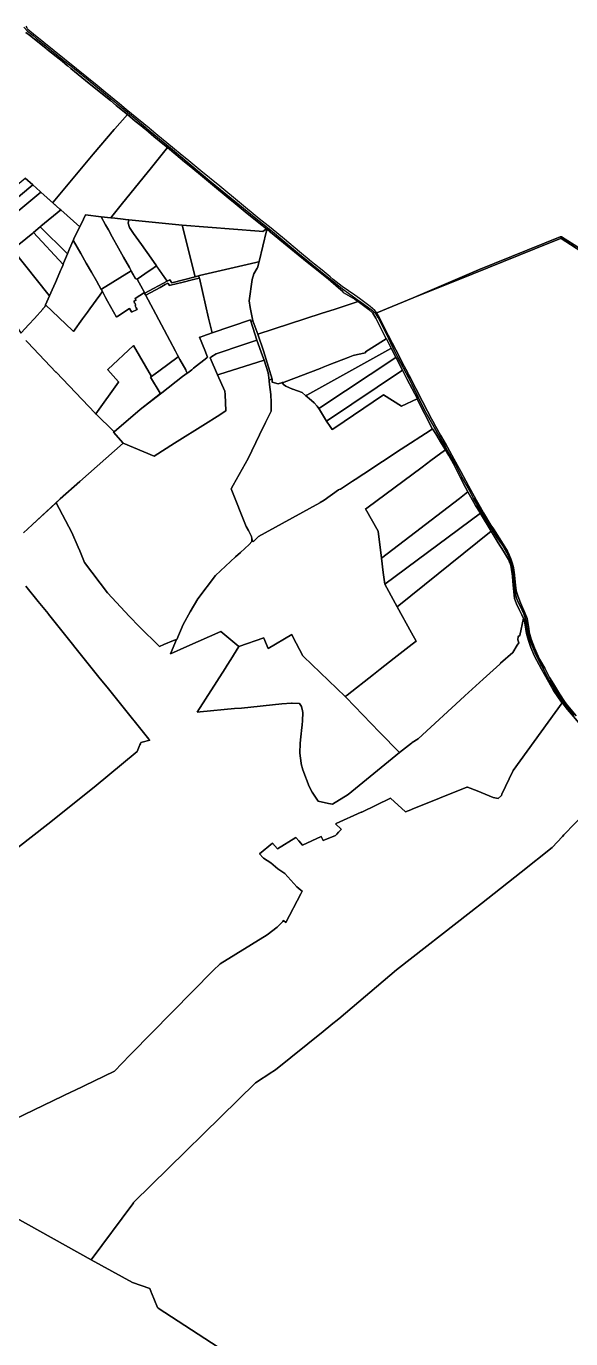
# Model space of a CAD drawing. Header units: metres. Extents: x 3 to 1005126, y 39 to 4383651.
# Drawn here: x 493853 to 495144, y 4363319 to 4366433 of the extents above; entities that cross this region are included whole.
import ezdxf

# ---------------------------------------------------------------- set-up
doc = ezdxf.new("R2010")
doc.units = ezdxf.units.M
doc.header["$MEASUREMENT"] = 0
doc.layers.add('TM_Llucmajor', color=7, linetype='Continuous')

msp = doc.modelspace()

# ---------------------------------------------------------------- linework, layer by layer
at = {"layer": 'TM_Llucmajor', "linetype": 'Continuous', "flags": 128}
for points in [[(493847.2, 4366431.1), (493856.2, 4366421.8), (493869.3, 4366411.2), (493876.7, 4366405.2), (493891.2, 4366393.4), (493912.9, 4366375.9), (493941.8, 4366352.5), (493955.4, 4366341.9), (493970.3, 4366329.6), (493999.6, 4366306.1), (494031.1, 4366280.4), (494054.3, 4366260.9), (494093, 4366229.6), (494116.3, 4366210.2), (494136.4, 4366193.2), (494139.2, 4366190.9), (494194.9, 4366144.6), (494288.4, 4366066.9), (494405.9, 4365971), (494440.8, 4365943.2), (494451.8, 4365933.6), (494497.2, 4365896), (494567.2, 4365839.2), (494569.9, 4365837), (494602.5, 4365810.6), (494643.1, 4365781.3), (494644.6, 4365780.3), (494671, 4365761.3), (494681, 4365752.3), (494684.9, 4365746.3), (494687, 4365742.3), (494712.3, 4365691.5), (494722.3, 4365671.3), (494730.3, 4365655.1), (494734.2, 4365647.8), (494760.1, 4365598.2), (494768.4, 4365582.3), (494797.6, 4365522.8), (494820.4, 4365482.1), (494839.3, 4365448.3), (494848.1, 4365433), (494871.6, 4365392.4), (494886.1, 4365363.6), (494903.7, 4365331.7), (494913.8, 4365313.3), (494933.4, 4365279.8), (494939.6, 4365269.2), (494969.4, 4365220.6), (494981.9, 4365202.1), (494995.3, 4365178.7), (494999.7, 4365168.8), (495001.4, 4365164.3), (495003.3, 4365158.6), (495004.8, 4365152.8), (495007.7, 4365137.6), (495010.3, 4365114), (495011.8, 4365097.6), (495012.5, 4365090.3), (495013.1, 4365085.6), (495014.1, 4365081), (495014.3, 4365080.2), (495015.5, 4365076.6), (495017.3, 4365072.2), (495018.6, 4365069.6), (495028.6, 4365047.9), (495032.6, 4365039.1), (495033.3, 4365037.2), (495035.9, 4365029.9), (495036.6, 4365027.3), (495038.3, 4365020.5), (495039, 4365017), (495039.4, 4365014.3), (495041.7, 4364999.6), (495041.7, 4364999.2), (495045.8, 4364982.4), (495048.7, 4364973.1), (495061.9, 4364941.1), (495075.5, 4364915.2), (495092.4, 4364882.9), (495093.4, 4364881.1), (495113.6, 4364848.1), (495127.2, 4364828.5), (495135.2, 4364818.7), (495152.1, 4364798.9)], [(493851.9, 4366418.9), (493860.8, 4366412.5), (493872, 4366403.4), (493900.4, 4366380.6), (493902.1, 4366379.2), (493923.9, 4366361.6), (493938.1, 4366350.2), (493950.9, 4366339.8), (493951.5, 4366339.4), (493958.8, 4366333.4), (493993.5, 4366305), (494014.3, 4366288.4), (494052.4, 4366257.1), (494066.4, 4366245.6), (494092.8, 4366224), (494062.8, 4366190.2), (494061, 4366188.1), (494011.8, 4366130.1), (493917, 4366015.8), (493916, 4366014.6), (493887.6, 4366039.9), (493885.8, 4366041.5), (493868.3, 4366057.1), (493868.6, 4366057.4), (493850.7, 4366073.3)], [(495168.9, 4364774.1), (495136.6, 4364812.7), (495125.7, 4364826), (495124.5, 4364827.5), (495124, 4364828), (495122.5, 4364829.8), (495102.9, 4364857.5), (495074.4, 4364908.2), (495058.4, 4364938.7), (495049.5, 4364959.8), (495043.5, 4364975.7), (495039.3, 4364993), (495037.4, 4365003.1), (495034, 4365021.6), (495033.4, 4365025), (495032.9, 4365027.5), (495032.3, 4365028.7), (495029.2, 4365034.5), (495028, 4365036.8), (495021.5, 4365049.3), (495015.2, 4365063.3), (495010.6, 4365075.6), (495009.7, 4365084.3), (495007.3, 4365107.4), (495005.7, 4365127.9), (495004.8, 4365135.4), (495004.5, 4365138.4), (495003.7, 4365144.9), (495002.8, 4365150.4), (495001.2, 4365156.4), (495000.3, 4365159.3), (494999.2, 4365162.2), (494996.7, 4365167.9), (494991.9, 4365176.5), (494984.7, 4365188), (494972.2, 4365208.1), (494957.5, 4365231.8), (494955.6, 4365235.1), (494930.2, 4365277.4), (494929.8, 4365278), (494918.1, 4365296.6), (494900.4, 4365328.6), (494900.2, 4365328.9), (494894.8, 4365339.3), (494882.2, 4365363.8), (494865.9, 4365395.1), (494854.7, 4365415.3), (494847.1, 4365428.6), (494845.6, 4365431.1), (494837.7, 4365443.4), (494824.3, 4365466), (494816.3, 4365478.3), (494815.7, 4365479.1), (494797.3, 4365514.3), (494785.2, 4365537.3), (494779.6, 4365549.2), (494780.3, 4365549.5), (494755.7, 4365596.5), (494745.1, 4365617.3), (494729.4, 4365648), (494718.4, 4365669.6), (494707, 4365692), (494706.6, 4365691.7), (494686, 4365732.7), (494681.7, 4365740.6), (494674.9, 4365752.7), (494665.6, 4365761.3), (494640.1, 4365780.3), (494632.2, 4365785.9), (494615.8, 4365795), (494604.1, 4365801.6), (494603.8, 4365803.7), (494593.4, 4365812.9), (494569, 4365833.9), (494565.4, 4365836.8), (494552.9, 4365846.8), (494519.2, 4365873.9), (494488.6, 4365897.9), (494454.3, 4365926.3), (494436, 4365941.5), (494431.6, 4365945), (494431.1, 4365945.4), (494431.7, 4365945.4), (494423.7, 4365951.6), (494411.3, 4365961.3), (494376.6, 4365989.5), (494348.3, 4366013.1), (494331.9, 4366026.2), (494294.4, 4366057.5), (494275.5, 4366073.3), (494243.4, 4366099.6), (494228.5, 4366111.8), (494192.5, 4366141.8), (494188, 4366145.4), (494177.1, 4366154.2), (494155.7, 4366172), (494136.5, 4366188.1), (494134.3, 4366189.9), (494125, 4366197.7), (494111.5, 4366208.4), (494092.9, 4366223.9), (494092.8, 4366224), (494066.4, 4366245.6), (494052.4, 4366257.1), (494014.3, 4366288.4), (493993.5, 4366305), (493958.8, 4366333.4), (493951.5, 4366339.4), (493950.9, 4366339.8), (493938.1, 4366350.2), (493923.9, 4366361.6), (493902.1, 4366379.2), (493900.4, 4366380.6), (493872, 4366403.4), (493860.8, 4366412.5), (493851.9, 4366418.9)], [(495197.3, 4365886.3), (495122.2, 4365933.8), (495119.1, 4365933.8), (494925.3, 4365855.5), (494770.3, 4365788.7), (494684.1, 4365753.8), (494679.6, 4365759.3), (494668.1, 4365768.2), (494643.2, 4365787.4), (494632.2, 4365795), (494602.4, 4365815.8), (494580.8, 4365832.7), (494573.2, 4365839), (494563.7, 4365846.7), (494554.6, 4365854.5), (494536.5, 4365869), (494524.4, 4365878.8), (494523.9, 4365879.3), (494501.2, 4365898.5), (494465.1, 4365928.2), (494433.9, 4365954), (494405.4, 4365976.3), (494312, 4366053.9), (494267.2, 4366090.3), (494247.9, 4366106.4), (494238.3, 4366114.4), (494217.8, 4366130.9), (494204.8, 4366141.9), (494186.3, 4366157), (494164.9, 4366174.4), (494145.1, 4366190.6), (494144, 4366191.5), (494132, 4366201.8), (494115.5, 4366215.2), (494090.1, 4366235.8), (494073.9, 4366249.4), (494039.9, 4366277), (494020.7, 4366293.1), (493870.1, 4366414.9), (493856.7, 4366426), (493856.1, 4366426.5), (493854.7, 4366429.3), (493852.7, 4366433.4)], [(495157.1, 4364797.4), (495136.7, 4364821.6), (495129, 4364831), (495117.3, 4364849.4), (495103.1, 4364873), (495093.8, 4364888.5), (495089.9, 4364896.1), (495082.7, 4364910.1), (495070.2, 4364932), (495057.8, 4364958.6), (495050.2, 4364979.5), (495045.8, 4364996), (495044.5, 4365004.3), (495040.7, 4365028.1), (495035, 4365042), (495025.2, 4365065.8), (495018.7, 4365082.1), (495014.4, 4365094.1), (495012.6, 4365114.4), (495010.8, 4365131), (495010.1, 4365137.9), (495009.4, 4365142.8), (495008.1, 4365149.2), (495005.1, 4365160.4), (495002.2, 4365169.5), (494998.3, 4365179.1), (494993.8, 4365187.9), (494983.7, 4365205), (494960.6, 4365240.8), (494954.8, 4365249.6), (494937.2, 4365279.3), (494929.5, 4365293.2), (494920.1, 4365310), (494901.7, 4365343.2), (494883.1, 4365377.2), (494867, 4365407.2), (494851.7, 4365435.1), (494848.9, 4365440), (494835.5, 4365463.2), (494826.8, 4365478.8), (494823.7, 4365484.3), (494817.1, 4365496.1), (494814, 4365502), (494804.2, 4365520.5), (494792.6, 4365543.4), (494776.6, 4365573.8), (494763.1, 4365600.3), (494758.8, 4365608.2), (494757.5, 4365610.8), (494744.6, 4365635.7), (494738.4, 4365647.8), (494729.2, 4365665.7), (494711.2, 4365700.4), (494696.8, 4365728.9), (494687.4, 4365747.4), (494683.9, 4365753.7), (494684.1, 4365753.8), (494770.3, 4365788.7), (494873.5, 4365830.4), (495058.9, 4365905.2), (495119.8, 4365929.8), (495121, 4365929.8), (495179.3, 4365892.9)], [(495179.3, 4365892.9), (495121, 4365929.8), (495119.8, 4365929.8), (495058.9, 4365905.2), (494873.5, 4365830.4), (494770.3, 4365788.7), (494770.3, 4365788.7), (494925.3, 4365855.5), (495119.1, 4365933.8), (495122.2, 4365933.8), (495197.3, 4365886.3)], [(493841.2, 4365706), (493858.9, 4365725.5), (493872.1, 4365739.9), (493892.2, 4365762.2), (493892.6, 4365762.6), (493896.6, 4365767.7), (493898.4, 4365771.5), (493898.6, 4365772.2), (493962.4, 4365711.6), (493962.5, 4365711.5), (493964.7, 4365709.4), (493986.2, 4365738.9), (493998, 4365755.1), (494003.8, 4365763.1), (494027.5, 4365795.7), (494033.3, 4365803.6), (494033.5, 4365803.8), (494035.1, 4365800.8), (494036, 4365799), (494040.5, 4365790.2), (494045.6, 4365781.1), (494067.2, 4365743.5), (494067.9, 4365744), (494070.2, 4365745.5), (494098.1, 4365763.6), (494102.2, 4365756.1), (494102.6, 4365755.3), (494102.6, 4365755.3), (494115.7, 4365761.5), (494115.8, 4365761.6), (494113.8, 4365765.1), (494111, 4365769.8), (494111.1, 4365769.9), (494112.2, 4365770.6), (494112.2, 4365771), (494112.1, 4365771.8), (494111.9, 4365772.4), (494110.9, 4365775.3), (494110.4, 4365776.6), (494109.8, 4365776.4), (494108.6, 4365780.1), (494108.2, 4365781.4), (494113.2, 4365783.3), (494113.1, 4365783.6), (494111.4, 4365787.3), (494111.2, 4365787.8), (494122.2, 4365794.4), (494131.3, 4365800.1), (494131.3, 4365800.1), (494133.4, 4365801.4), (494134.4, 4365800), (494133.7, 4365799.6), (494136.2, 4365795), (494136.5, 4365794.6), (494154.1, 4365761.9), (494193.2, 4365687.8), (494206.6, 4365662.6), (494210.8, 4365655), (494213.9, 4365649.1), (494213.5, 4365648.8), (494167.3, 4365615), (494150.2, 4365602.5), (494107.1, 4365676.3), (494046.7, 4365618.7), (494046.1, 4365618.1), (494071.9, 4365589.8), (494071.3, 4365588.9), (494017.7, 4365513.7), (494017.5, 4365513.9), (494016.3, 4365515.1), (493923.6, 4365612.4), (493923, 4365613), (493856.4, 4365683), (493851.7, 4365688.2)], [(495152.1, 4364798.9), (495135.2, 4364818.7), (495127.2, 4364828.5), (495113.6, 4364848.1), (495093.4, 4364881.1), (495092.4, 4364882.9), (495075.5, 4364915.2), (495061.9, 4364941.1), (495048.7, 4364973.1), (495045.8, 4364982.4), (495041.7, 4364999.2), (495041.7, 4364999.6), (495039.4, 4365014.3), (495039, 4365017), (495038.3, 4365020.5), (495036.6, 4365027.3), (495035.9, 4365029.9), (495033.3, 4365037.2), (495032.6, 4365039.1), (495028.6, 4365047.9), (495018.6, 4365069.6), (495017.3, 4365072.2), (495015.5, 4365076.6), (495014.3, 4365080.2), (495014.1, 4365081), (495013.1, 4365085.6), (495012.5, 4365090.3), (495011.8, 4365097.6), (495010.3, 4365114), (495007.7, 4365137.6), (495004.8, 4365152.8), (495003.3, 4365158.6), (495001.4, 4365164.3), (494999.7, 4365168.8), (494995.3, 4365178.7), (494981.9, 4365202.1), (494969.4, 4365220.6), (494939.6, 4365269.2), (494933.4, 4365279.8), (494913.8, 4365313.3), (494903.7, 4365331.7), (494886.1, 4365363.6), (494871.6, 4365392.4), (494848.1, 4365433), (494839.3, 4365448.3), (494820.4, 4365482.1), (494797.6, 4365522.8), (494768.4, 4365582.3), (494760.1, 4365598.2), (494734.2, 4365647.8), (494730.3, 4365655.1), (494722.3, 4365671.3), (494712.3, 4365691.5), (494687, 4365742.3), (494684.9, 4365746.3), (494684.9, 4365746.3), (494681, 4365752.3), (494683.9, 4365753.7), (494687.4, 4365747.4), (494696.8, 4365728.9), (494711.2, 4365700.4), (494729.2, 4365665.7), (494738.4, 4365647.8), (494744.6, 4365635.7), (494757.5, 4365610.8), (494758.8, 4365608.2), (494763.1, 4365600.3), (494776.6, 4365573.8), (494792.6, 4365543.4), (494804.2, 4365520.5), (494814, 4365502), (494817.1, 4365496.1), (494823.7, 4365484.3), (494826.8, 4365478.8), (494835.5, 4365463.2), (494848.9, 4365440), (494851.7, 4365435.1), (494867, 4365407.2), (494883.1, 4365377.2), (494901.7, 4365343.2), (494920.1, 4365310), (494929.5, 4365293.2), (494937.2, 4365279.3), (494954.8, 4365249.6), (494960.6, 4365240.8), (494983.7, 4365205), (494993.8, 4365187.9), (494998.3, 4365179.1), (495002.2, 4365169.5), (495005.1, 4365160.4), (495008.1, 4365149.2), (495009.4, 4365142.8), (495010.1, 4365137.9), (495010.8, 4365131), (495012.6, 4365114.4), (495014.4, 4365094.1), (495018.7, 4365082.1), (495025.2, 4365065.8), (495035, 4365042), (495040.7, 4365028.1), (495044.5, 4365004.3), (495045.8, 4364996), (495050.2, 4364979.5), (495057.8, 4364958.6), (495070.2, 4364932), (495082.7, 4364910.1), (495089.9, 4364896.1), (495093.8, 4364888.5), (495103.1, 4364873), (495117.3, 4364849.4), (495129, 4364831), (495136.7, 4364821.6), (495157.1, 4364797.4)], [(493851.7, 4365688.2), (493856.4, 4365683), (493923, 4365613), (493923.6, 4365612.4), (494016.3, 4365515.1), (494017.5, 4365513.9), (494017.7, 4365513.7), (494060.9, 4365471.8), (494061.4, 4365471.2), (494060.1, 4365470.1), (494082.5, 4365444.5), (494082.5, 4365444.5), (493980.2, 4365353.4), (493933.7, 4365312.1), (493867.5, 4365251), (493866.6, 4365250.1), (493846.7, 4365231.8)], [(493846.7, 4365231.8), (493866.6, 4365250.1), (493867.5, 4365251), (493923.8, 4365303), (493960.9, 4365232), (493976.3, 4365197.5), (493976.3, 4365197.5), (493980.3, 4365188.7), (493991, 4365161.4), (494045.2, 4365089), (494097.4, 4365033.3), (494121, 4365009.5), (494169.2, 4364961.7), (494179.5, 4364966.6), (494201.8, 4364975.7), (494209.4, 4364978.1), (494194.8, 4364944.7), (494233.8, 4364962.1), (494314.1, 4364997.7), (494357, 4364961.9), (494337.7, 4364930.6), (494334.9, 4364926.1), (494332.3, 4364921.9), (494331.2, 4364920), (494329.7, 4364917.6), (494324.7, 4364909.9), (494258.3, 4364806.3), (494265.7, 4364807), (494346.4, 4364814.4), (494363.7, 4364815.9), (494459.3, 4364825.5), (494481.6, 4364827.1), (494483.3, 4364827), (494501, 4364826.5), (494505.9, 4364819.2), (494507.2, 4364812.7), (494507.7, 4364810.3), (494508.9, 4364804.4), (494507.9, 4364786.2), (494507.7, 4364782.9), (494507.2, 4364778.2), (494506.9, 4364774.7), (494506.8, 4364774), (494506.5, 4364770.4), (494506.4, 4364769.8), (494503.8, 4364747.2), (494502.2, 4364732.8), (494502, 4364709), (494504.5, 4364685), (494504.8, 4364683.8), (494508.4, 4364669.5), (494523.6, 4364629.5), (494531, 4364616.4), (494542.2, 4364599.4), (494545.4, 4364594.7), (494570, 4364589.6), (494579.2, 4364587.6), (494616.3, 4364610.4), (494737.8, 4364710.2), (494766.5, 4364732.4), (494768, 4364733.6), (494768.2, 4364733.7), (494781.9, 4364742.4), (494892.4, 4364844), (494892.9, 4364844.4), (494936, 4364884), (494975.6, 4364920.3), (494976.3, 4364921), (494977.3, 4364921.9), (495006.6, 4364947.7), (495017.2, 4364964.6), (495021.1, 4364970.7), (495018.6, 4364977.7), (495019.5, 4364985.6), (495023.1, 4364987.7), (495032.3, 4365028.7), (495032.9, 4365027.5), (495033.4, 4365025), (495034, 4365021.6), (495037.4, 4365003.1), (495039.3, 4364993), (495043.5, 4364975.7), (495049.5, 4364959.8), (495058.4, 4364938.7), (495074.4, 4364908.2), (495102.9, 4364857.5), (495122.5, 4364829.8), (495124, 4364828), (495007.6, 4364667.3), (495007.1, 4364666.2), (494981, 4364611.1), (494979.9, 4364608.7), (494971.7, 4364601.4), (494960.2, 4364603.2), (494921.8, 4364619.5), (494899, 4364628.2), (494897.7, 4364627.7), (494767.7, 4364575.6), (494765, 4364574.5), (494752.5, 4364569.5), (494716.8, 4364601.9), (494648.4, 4364569.1), (494647.3, 4364568.6), (494587.8, 4364541.7), (494586.9, 4364541.2), (494586.4, 4364541), (494600, 4364528.2), (494598.8, 4364526.8), (494597.1, 4364525.1), (494593.5, 4364521.2), (494589.4, 4364516.9), (494586.5, 4364513.8), (494557.2, 4364501.2), (494552.1, 4364510.9), (494507.6, 4364490.3), (494499.5, 4364500.4), (494492.5, 4364509), (494448.3, 4364481.6), (494436.8, 4364495.4), (494406, 4364470), (494414.7, 4364460.6), (494415.7, 4364459.9), (494432.8, 4364448.7), (494449.8, 4364434.4), (494466.2, 4364423.2), (494494.7, 4364392), (494504.3, 4364383.5), (494507, 4364381.2), (494503.9, 4364375.3), (494468.8, 4364307), (494462.9, 4364311.4), (494461.2, 4364309.7), (494447.6, 4364296.1), (494424.5, 4364277.4), (494312.7, 4364208.6), (494296.2, 4364192.8), (494101.7, 4363995.5), (494098.8, 4363992.5), (494061.9, 4363954.1), (493966.1, 4363908), (493961.9, 4363906), (493756.1, 4363807.4)], [(493852, 4365104.7), (493881.1, 4365068.8), (493904.7, 4365039.8), (493906, 4365038.2), (494025.3, 4364889.3), (494043.8, 4364866.2), (494044.4, 4364865.5), (494069.7, 4364834.1), (494070.3, 4364833.4), (494143.8, 4364741.7), (494145.6, 4364739.5), (494127.8, 4364734.8), (494124.4, 4364733.9), (494124.4, 4364733.7), (494124.4, 4364733.3), (494124.2, 4364732.8), (494123.5, 4364730.8), (494122.4, 4364728.2), (494116.3, 4364712.6), (494013.8, 4364628), (493904.4, 4364540.5), (493536.9, 4364254.4)], [(493536.9, 4364254.4), (493904.4, 4364540.5), (494013.8, 4364628), (494116.3, 4364712.6), (494122.4, 4364728.2), (494123.5, 4364730.8), (494124.2, 4364732.8), (494124.4, 4364733.3), (494124.4, 4364733.7), (494124.4, 4364733.9), (494127.8, 4364734.8), (494145.6, 4364739.5), (494143.8, 4364741.7), (494070.3, 4364833.4), (494069.7, 4364834.1), (494044.4, 4364865.5), (494043.8, 4364866.2), (494025.3, 4364889.3), (493906, 4365038.2), (493904.7, 4365039.8), (493881.1, 4365068.8), (493852, 4365104.7)], [(493756.1, 4363807.4), (493961.9, 4363906), (493966.1, 4363908), (494061.9, 4363954.1), (494098.8, 4363992.5), (494101.7, 4363995.5), (494296.2, 4364192.8), (494312.7, 4364208.6), (494424.5, 4364277.4), (494447.6, 4364296.1), (494461.2, 4364309.7), (494462.9, 4364311.4), (494468.8, 4364307), (494503.9, 4364375.3), (494507, 4364381.2), (494504.3, 4364383.5), (494494.7, 4364392), (494466.2, 4364423.2), (494449.8, 4364434.4), (494432.8, 4364448.7), (494415.7, 4364459.9), (494414.7, 4364460.6), (494414.7, 4364460.6), (494406, 4364470), (494436.8, 4364495.4), (494448.3, 4364481.6), (494492.5, 4364509), (494499.5, 4364500.4), (494507.6, 4364490.3), (494552.1, 4364510.9), (494557.2, 4364501.2), (494586.5, 4364513.8), (494589.4, 4364516.9), (494593.5, 4364521.2), (494597.1, 4364525.1), (494598.8, 4364526.8), (494600, 4364528.2), (494586.4, 4364541), (494586.9, 4364541.2), (494587.8, 4364541.7), (494647.3, 4364568.6), (494648.4, 4364569.1), (494716.8, 4364601.9), (494752.5, 4364569.5), (494765, 4364574.5), (494767.7, 4364575.6), (494897.7, 4364627.7), (494899, 4364628.2), (494921.8, 4364619.5), (494960.2, 4364603.2), (494971.7, 4364601.4), (494979.9, 4364608.7), (494981, 4364611.1), (495007.1, 4364666.2), (495007.6, 4364667.3), (495124, 4364828), (495124.5, 4364827.5), (495125.7, 4364826), (495136.6, 4364812.7), (495168.9, 4364774.1)], [(495266.5, 4364659.2), (495129.1, 4364516.5), (495128.7, 4364516.1), (495127.9, 4364515.3), (495124.3, 4364511.3), (495100, 4364484.9), (495026.3, 4364426.6), (494947.4, 4364364.2), (494932.2, 4364352.1), (494925, 4364346.5), (494921.2, 4364343.4), (494918.2, 4364341.1), (494907.5, 4364332.6), (494730.7, 4364195), (494594.2, 4364078.7), (494575.7, 4364063.9), (494575.1, 4364063.4), (494556.7, 4364048.6), (494443.9, 4363957.7), (494437.7, 4363953.3), (494435.6, 4363951.8), (494396.6, 4363926.8), (494108.1, 4363643.1), (494107.2, 4363641.9), (494105.6, 4363639.7), (494006.7, 4363506.4), (493824.3, 4363609)], [(494403, 4363237.8), (494165.4, 4363391.6), (494164.5, 4363393.8), (494149.7, 4363428.5), (494149.2, 4363429.8), (494145.6, 4363438.3), (494105.2, 4363452.8), (494105.2, 4363452.8), (494006.7, 4363506.4), (494105.6, 4363639.7), (494107.2, 4363641.9), (494108.1, 4363643.1), (494396.6, 4363926.8), (494435.6, 4363951.8), (494437.7, 4363953.3), (494443.9, 4363957.7), (494556.7, 4364048.6), (494575.1, 4364063.4), (494575.7, 4364063.9), (494594.2, 4364078.7), (494730.7, 4364195), (494907.5, 4364332.6), (494918.2, 4364341.1), (494921.2, 4364343.4), (494925, 4364346.5), (494932.2, 4364352.1), (494947.4, 4364364.2), (495026.3, 4364426.6), (495100, 4364484.9), (495124.3, 4364511.3), (495127.9, 4364515.3), (495128.7, 4364516.1), (495129.1, 4364516.5), (495266.5, 4364659.2)], [(493314.9, 4363221.1), (493450.6, 4363477), (493468.1, 4363498.4), (493490.8, 4363521.5), (493492.7, 4363523.5), (493494.8, 4363525.5), (493507.1, 4363537.8), (493522, 4363552.7), (493524.7, 4363555.3), (493577.8, 4363608.7), (493580.6, 4363611.6), (493650.4, 4363686.6), (493824.3, 4363609), (494006.7, 4363506.4), (494105.2, 4363452.8), (494145.6, 4363438.3), (494149.2, 4363429.8), (494149.7, 4363428.5), (494164.5, 4363393.8), (494165.4, 4363391.6), (494403, 4363237.8)]]:
    msp.add_lwpolyline(points, dxfattribs=at)
for points in [[(494053.6, 4365979), (494053.3, 4365979), (494030.4, 4365981.5), (494030.4, 4365981.5), (493993.5, 4365985.6), (493993.3, 4365985.6), (493983.6, 4365965.5), (493979.7, 4365958), (493979.6, 4365957.8), (493934.6, 4365998), (493932.9, 4365999.5), (493916, 4366014.6), (493917, 4366015.8), (494011.8, 4366130.1), (494061, 4366188.1), (494062.8, 4366190.2), (494092.8, 4366224), (494092.9, 4366223.9), (494111.5, 4366208.4), (494125, 4366197.7), (494134.3, 4366189.9), (494136.5, 4366188.1), (494155.7, 4366172), (494177.1, 4366154.2), (494188, 4366145.4), (494147, 4366094.6), (494140, 4366086), (494081.4, 4366013.4), (494055.8, 4365981.7), (494053.6, 4365979)], [(494055.8, 4365981.7), (494081.4, 4366013.4), (494140, 4366086), (494147, 4366094.6), (494188, 4366145.4), (494192.5, 4366141.8), (494228.5, 4366111.8), (494243.4, 4366099.6), (494275.5, 4366073.3), (494294.4, 4366057.5), (494331.9, 4366026.2), (494348.3, 4366013.1), (494376.6, 4365989.5), (494411.3, 4365961.3), (494423.7, 4365951.6), (494420.6, 4365951.2), (494414.2, 4365946.3), (494405.4, 4365947), (494222.9, 4365961.8), (494096.4, 4365974.3), (494088.5, 4365975.2), (494083, 4365975.8), (494083, 4365975.8), (494063.2, 4365978.2), (494053.6, 4365979), (494055.8, 4365981.7)], [(493685.6, 4365936.8), (493732.4, 4365975.3), (493738.8, 4365980.6), (493771, 4366007.4), (493850.4, 4366073.1), (493850.7, 4366073.3), (493868.6, 4366057.4), (493868.3, 4366057.1), (493784.7, 4365987.9), (493701.6, 4365919.1), (493700.5, 4365918.3), (493684.5, 4365936), (493685.6, 4365936.8)], [(493868.3, 4366057.1), (493885.8, 4366041.5), (493887.6, 4366039.9), (493719.7, 4365900.4), (493719.2, 4365901), (493702.3, 4365918.3), (493701.6, 4365919.1), (493784.7, 4365987.9), (493868.3, 4366057.1)], [(493760, 4365852.6), (493758.1, 4365854.8), (493719.7, 4365900.4), (493887.6, 4366039.9), (493932.9, 4365999.5), (493934.6, 4365998), (493887.6, 4365958.7), (493886.3, 4365957.6), (493869.9, 4365943.7), (493868.2, 4365942.4), (493851.8, 4365928.8), (493827.8, 4365909.1), (493820.5, 4365903.1), (493807.8, 4365892.6), (493776.1, 4365866), (493760, 4365852.6)], [(493950.7, 4365893.3), (493950.1, 4365893.9), (493886.3, 4365957.6), (493887.6, 4365958.7), (493934.6, 4365998), (493979.6, 4365957.8), (493967.7, 4365933.1), (493964.3, 4365925.3), (493955.8, 4365905.6), (493950.7, 4365893.3)], [(494056.8, 4365933.6), (494071.6, 4365906.7), (494083.4, 4365885.6), (494097.4, 4365860.7), (494101.6, 4365853.2), (494031.4, 4365809.5), (494030.8, 4365809.1), (494019.1, 4365829.6), (494007.3, 4365850.3), (493995.3, 4365871.4), (493982.2, 4365894.4), (493964.9, 4365924.3), (493964.3, 4365925.3), (493967.7, 4365933.1), (493979.6, 4365957.8), (493979.7, 4365958), (493983.6, 4365965.5), (493993.3, 4365985.6), (493993.5, 4365985.6), (494030.4, 4365981.5), (494030.4, 4365981.5), (494041.1, 4365962), (494047.6, 4365950.4), (494056.8, 4365933.6)], [(494148.1, 4365855.6), (494144.5, 4365853), (494116, 4365833.5), (494113.3, 4365834), (494113.3, 4365834), (494113.2, 4365834), (494112.8, 4365834.2), (494111.8, 4365834.7), (494103.3, 4365850), (494101.6, 4365853.2), (494097.4, 4365860.7), (494083.4, 4365885.6), (494071.6, 4365906.7), (494056.8, 4365933.6), (494047.6, 4365950.4), (494041.1, 4365962), (494030.4, 4365981.5), (494053.3, 4365979), (494053.6, 4365979), (494063.2, 4365978.2), (494083, 4365975.8), (494083, 4365975.8), (494088.5, 4365975.2), (494096.4, 4365974.3), (494094.6, 4365966), (494097.9, 4365955.6), (494107.6, 4365941.6), (494126.5, 4365915.4), (494148.8, 4365883.5), (494162, 4365865.3), (494161.6, 4365865), (494148.1, 4365855.6)], [(494187.1, 4365828.4), (494161.6, 4365865), (494162, 4365865.3), (494148.8, 4365883.5), (494126.5, 4365915.4), (494107.6, 4365941.6), (494097.9, 4365955.6), (494094.6, 4365966), (494096.4, 4365974.3), (494222.9, 4365961.8), (494253.1, 4365839.2), (494197.9, 4365825), (494193.3, 4365831.5), (494187.1, 4365828.4)], [(493940.2, 4365868.1), (493940.3, 4365868.1), (493939.4, 4365865.9), (493936.5, 4365859), (493934.2, 4365853.6), (493924.5, 4365831), (493922.1, 4365825.5), (493914.6, 4365807.9), (493908, 4365793.7), (493907.1, 4365794.9), (493820.7, 4365902.9), (493820.5, 4365903.1), (493827.8, 4365909.1), (493851.8, 4365928.8), (493868.2, 4365942.4), (493869.9, 4365943.7), (493940.2, 4365868.1)], [(493941.5, 4365871), (493940.3, 4365868.1), (493940.2, 4365868.1), (493869.9, 4365943.7), (493886.3, 4365957.6), (493950.1, 4365893.9), (493950.7, 4365893.3), (493941.5, 4365871)], [(494222.9, 4365961.8), (494405.4, 4365947), (494414.2, 4365946.3), (494420.6, 4365951.2), (494423.7, 4365951.6), (494422.8, 4365947.9), (494405.6, 4365874.9), (494403.3, 4365874.4), (494397.3, 4365872.9), (494263.4, 4365841.8), (494253.1, 4365839.2), (494222.9, 4365961.8)], [(494383.6, 4365766), (494381.5, 4365782), (494388.3, 4365832.9), (494392.5, 4365845.7), (494400.7, 4365859.1), (494401.3, 4365860.1), (494405.6, 4365874.9), (494422.8, 4365947.9), (494423.7, 4365951.6), (494431.7, 4365945.4), (494431.1, 4365945.4), (494431.6, 4365945), (494436, 4365941.5), (494454.3, 4365926.3), (494488.6, 4365897.9), (494519.2, 4365873.9), (494552.9, 4365846.8), (494565.4, 4365836.8), (494569, 4365833.9), (494593.4, 4365812.9), (494603.8, 4365803.7), (494604.1, 4365801.6), (494615.8, 4365795), (494632.2, 4365785.9), (494640.1, 4365780.3), (494585.3, 4365762.4), (494551.9, 4365751.6), (494401.8, 4365702.5), (494390.5, 4365734.8), (494383.6, 4365766)], [(493922.1, 4365825.5), (493924.5, 4365831), (493934.2, 4365853.6), (493936.5, 4365859), (493939.4, 4365865.9), (493940.3, 4365868.1), (493941.5, 4365871), (493950.7, 4365893.3), (493955.8, 4365905.6), (493964.3, 4365925.3), (493964.9, 4365924.3), (493982.2, 4365894.4), (493995.3, 4365871.4), (494007.3, 4365850.3), (494019.1, 4365829.6), (494030.8, 4365809.1), (494031.1, 4365808.5), (494032.9, 4365805.1), (494033.5, 4365803.8), (494033.3, 4365803.6), (494027.5, 4365795.7), (494003.8, 4365763.1), (493998, 4365755.1), (493986.2, 4365738.9), (493964.7, 4365709.4), (493962.5, 4365711.5), (493962.4, 4365711.6), (493898.6, 4365772.2), (493901.6, 4365779.7), (493908, 4365793.7), (493914.6, 4365807.9), (493922.1, 4365825.5)], [(493898.6, 4365772.2), (493898.4, 4365771.5), (493896.6, 4365767.7), (493892.6, 4365762.6), (493892.2, 4365762.2), (493872.1, 4365739.9), (493858.9, 4365725.5), (493841.2, 4365706), (493840.8, 4365705.6), (493810.8, 4365755.1), (493784.8, 4365797.6), (493754.3, 4365847.8), (493756.2, 4365849.4), (493760, 4365852.6), (493776.1, 4365866), (493807.8, 4365892.6), (493820.5, 4365903.1), (493820.7, 4365902.9), (493907.1, 4365794.9), (493908, 4365793.7), (493901.6, 4365779.7), (493898.6, 4365772.2)], [(494113.3, 4365834), (494113.3, 4365834), (494116, 4365833.5), (494120.4, 4365825), (494124.3, 4365817.8), (494133.4, 4365801.4), (494131.3, 4365800.1), (494122.2, 4365794.4), (494111.2, 4365787.8), (494111.4, 4365787.3), (494113.1, 4365783.6), (494113.2, 4365783.3), (494108.2, 4365781.4), (494108.6, 4365780.1), (494109.8, 4365776.4), (494110.4, 4365776.6), (494110.9, 4365775.3), (494111.9, 4365772.4), (494112.1, 4365771.8), (494112.2, 4365771), (494112.2, 4365770.6), (494111.1, 4365769.9), (494111, 4365769.8), (494113.8, 4365765.1), (494115.8, 4365761.6), (494115.7, 4365761.5), (494102.6, 4365755.3), (494102.6, 4365755.3), (494102.2, 4365756.1), (494098.1, 4365763.6), (494070.2, 4365745.5), (494067.9, 4365744), (494067.2, 4365743.5), (494045.6, 4365781.1), (494040.5, 4365790.2), (494036, 4365799), (494035.1, 4365800.8), (494033.5, 4365803.8), (494032.9, 4365805.1), (494031.1, 4365808.5), (494030.8, 4365809.1), (494031.4, 4365809.5), (494101.6, 4365853.2), (494111.8, 4365834.7), (494112.8, 4365834.2), (494113.2, 4365834), (494113.3, 4365834)], [(494134.4, 4365800), (494133.4, 4365801.4), (494124.3, 4365817.8), (494120.4, 4365825), (494116, 4365833.5), (494144.5, 4365853), (494148.1, 4365855.6), (494161.6, 4365865), (494162.1, 4365864.2), (494187.1, 4365828.4), (494134.4, 4365800)], [(494294.1, 4365706), (494285.4, 4365740.6), (494263.4, 4365835.4), (494263.3, 4365836.1), (494262, 4365841.5), (494263.4, 4365841.8), (494397.3, 4365872.9), (494403.3, 4365874.4), (494405.6, 4365874.9), (494401.3, 4365860.1), (494400.7, 4365859.1), (494392.5, 4365845.7), (494388.3, 4365832.9), (494381.5, 4365782), (494383.6, 4365766), (494390.5, 4365734.8), (494389.3, 4365734.5), (494386.6, 4365733.8), (494385.7, 4365733.5), (494384.6, 4365736.8), (494294.1, 4365706)], [(494187.1, 4365828.4), (494193.3, 4365831.5), (494197.9, 4365825), (494253.1, 4365839.2), (494262, 4365841.5), (494263.3, 4365836.1), (494249.8, 4365832.9), (494221.6, 4365825.8), (494194.9, 4365818.9), (494192.3, 4365818.3), (494189.5, 4365822.9), (494188.5, 4365823.6), (494182.6, 4365820.4), (494170.8, 4365813.9), (494136.2, 4365795), (494133.7, 4365799.6), (494134.4, 4365800), (494187.1, 4365828.4)], [(494271.8, 4365698.3), (494267.3, 4365696.8), (494264.1, 4365695.7), (494276, 4365665.1), (494282.7, 4365647.9), (494281.6, 4365647.1), (494281.1, 4365646.7), (494249.4, 4365622.1), (494248.9, 4365621.7), (494245.4, 4365618.2), (494235.9, 4365611.4), (494234.8, 4365610.5), (494233.9, 4365612), (494233.9, 4365612.1), (494232.1, 4365615.4), (494231, 4365617.9), (494217.4, 4365642.5), (494210.8, 4365655), (494206.6, 4365662.6), (494193.2, 4365687.8), (494154.1, 4365761.9), (494136.5, 4365794.6), (494136.2, 4365795), (494170.8, 4365813.9), (494182.6, 4365820.4), (494188.5, 4365823.6), (494189.5, 4365822.9), (494192.3, 4365818.3), (494194.9, 4365818.9), (494221.6, 4365825.8), (494249.8, 4365832.9), (494263.3, 4365836.1), (494263.4, 4365835.4), (494285.4, 4365740.6), (494294.1, 4365706), (494271.8, 4365698.3)], [(494700.2, 4365687.7), (494657.3, 4365660.6), (494657.4, 4365658.7), (494638.4, 4365654.7), (494628.1, 4365652.5), (494616.1, 4365647.7), (494572.8, 4365630.6), (494556.7, 4365624.2), (494549.8, 4365621.5), (494464.7, 4365589.1), (494461, 4365588.5), (494459.6, 4365588.3), (494459.7, 4365588), (494457.8, 4365587.3), (494450, 4365584.7), (494436, 4365589), (494436.2, 4365595.9), (494415.6, 4365663.6), (494401.8, 4365702.5), (494551.9, 4365751.6), (494585.3, 4365762.4), (494640.1, 4365780.3), (494665.6, 4365761.3), (494674.9, 4365752.7), (494681.7, 4365740.6), (494686, 4365732.7), (494706.6, 4365691.7), (494700.2, 4365687.7)], [(494061.4, 4365471.2), (494123, 4365524.2), (494174.2, 4365563.9), (494223.5, 4365602.3), (494234.8, 4365610.5), (494235.9, 4365611.4), (494245.4, 4365618.2), (494248.9, 4365621.7), (494249.4, 4365622.1), (494281.1, 4365646.7), (494281.6, 4365647.1), (494282.7, 4365647.9), (494276, 4365665.1), (494264.1, 4365695.7), (494267.3, 4365696.8), (494271.8, 4365698.3), (494294.1, 4365706), (494384.6, 4365736.8), (494385.7, 4365733.5), (494399.4, 4365688.6), (494371.5, 4365679.2), (494368.6, 4365678.2), (494303.1, 4365656.3), (494292.6, 4365649.5), (494288.7, 4365647), (494306.7, 4365606.7), (494324.1, 4365568), (494324.5, 4365559.8), (494326.4, 4365520.6), (494305.3, 4365507.2), (494278, 4365489.9), (494204.3, 4365443.9), (494155.9, 4365413.7), (494082.5, 4365444.5), (494060.1, 4365470.1), (494061.4, 4365471.2)], [(494399.4, 4365688.6), (494385.7, 4365733.5), (494386.6, 4365733.8), (494389.3, 4365734.5), (494390.5, 4365734.8), (494401.8, 4365702.5), (494415.6, 4365663.6), (494436.2, 4365595.9), (494434.9, 4365595.7), (494433, 4365595.4), (494432.3, 4365595.3), (494428.7, 4365594.1), (494426.7, 4365611.3), (494416.7, 4365641.3), (494413, 4365651.5), (494399.4, 4365688.6)], [(494461, 4365588.5), (494464.7, 4365589.1), (494549.8, 4365621.5), (494556.7, 4365624.2), (494572.8, 4365630.6), (494616.1, 4365647.7), (494628.1, 4365652.5), (494638.4, 4365654.7), (494657.4, 4365658.7), (494657.3, 4365660.6), (494700.2, 4365687.7), (494706.6, 4365691.7), (494707, 4365692), (494718.4, 4365669.6), (494717.7, 4365669.2), (494518.3, 4365558.1), (494516, 4365556.8), (494507.3, 4365564.3), (494485.4, 4365572.4), (494484.4, 4365572.7), (494468.5, 4365579.1), (494463.2, 4365583.4), (494459.7, 4365588), (494459.6, 4365588.3), (494461, 4365588.5)], [(494171.3, 4365561.7), (494123, 4365524.2), (494061.4, 4365471.2), (494060.9, 4365471.8), (494017.7, 4365513.7), (494071.3, 4365588.9), (494071.9, 4365589.8), (494046.1, 4365618.1), (494046.7, 4365618.7), (494107.1, 4365676.3), (494150.2, 4365602.5), (494147.9, 4365600.9), (494170.7, 4365562.6), (494171.3, 4365561.7)], [(494306.7, 4365606.7), (494288.7, 4365647), (494292.6, 4365649.5), (494303.1, 4365656.3), (494368.6, 4365678.2), (494371.5, 4365679.2), (494399.4, 4365688.6), (494413, 4365651.5), (494416.7, 4365641.3), (494309.2, 4365607.5), (494306.7, 4365606.7)], [(494717.7, 4365669.2), (494718.4, 4365669.6), (494729.4, 4365648), (494729, 4365647.7), (494548.8, 4365527.8), (494546.7, 4365526.4), (494542.9, 4365531.8), (494535.8, 4365540), (494523.6, 4365550.4), (494516, 4365556.8), (494518.3, 4365558.1), (494717.7, 4365669.2)], [(494343.7, 4365344.7), (494338.9, 4365336.2), (494338.5, 4365335.5), (494374.7, 4365246.5), (494379.9, 4365236.8), (494387.3, 4365223), (494387.6, 4365218.2), (494387.6, 4365218), (494387.9, 4365212.2), (494388, 4365211.2), (494381.6, 4365203.9), (494361, 4365185.1), (494349.4, 4365174.4), (494301.5, 4365129.9), (494259.6, 4365074.8), (494241.5, 4365044), (494225.3, 4365013.9), (494209.6, 4364978.1), (494209.4, 4364978.1), (494201.8, 4364975.7), (494179.5, 4364966.6), (494169.2, 4364961.7), (494121, 4365009.5), (494097.4, 4365033.3), (494045.2, 4365089), (493991, 4365161.4), (493980.3, 4365188.7), (493976.3, 4365197.5), (493960.9, 4365232), (493923.8, 4365303), (493933.7, 4365312.1), (493980.2, 4365353.4), (494082.5, 4365444.5), (494155.9, 4365413.7), (494204.3, 4365443.9), (494278, 4365489.9), (494305.3, 4365507.2), (494326.4, 4365520.6), (494324.5, 4365559.8), (494324.1, 4365568), (494306.7, 4365606.7), (494309.2, 4365607.5), (494416.7, 4365641.3), (494426.7, 4365611.3), (494428.7, 4365594.1), (494429.1, 4365590.4), (494429.6, 4365585.1), (494429.6, 4365583.5), (494432.6, 4365559.4), (494433.4, 4365540.6), (494433.3, 4365522.8), (494433.3, 4365520.4), (494420, 4365493.1), (494406, 4365464.3), (494379.1, 4365408.2), (494343.7, 4365344.7)], [(494233.9, 4365612), (494234.8, 4365610.5), (494223.5, 4365602.3), (494174.2, 4365563.9), (494171.3, 4365561.7), (494170.7, 4365562.6), (494147.9, 4365600.9), (494150.2, 4365602.5), (494167.3, 4365615), (494213.5, 4365648.8), (494213.9, 4365649.1), (494217.4, 4365642.5), (494231, 4365617.9), (494232.1, 4365615.4), (494233.9, 4365612.1), (494233.9, 4365612)], [(494565.1, 4365496.7), (494548.2, 4365524.2), (494546.7, 4365526.4), (494548.8, 4365527.8), (494729, 4365647.7), (494729.4, 4365648), (494745.1, 4365617.3), (494565.1, 4365496.7)], [(494338.9, 4365336.2), (494343.7, 4365344.7), (494379.1, 4365408.2), (494406, 4365464.3), (494420, 4365493.1), (494433.3, 4365520.4), (494433.3, 4365522.8), (494433.4, 4365540.6), (494432.6, 4365559.4), (494429.6, 4365583.5), (494429.6, 4365585.1), (494429.1, 4365590.4), (494428.7, 4365594.1), (494432.3, 4365595.3), (494433, 4365595.4), (494434.9, 4365595.7), (494436.2, 4365595.9), (494436, 4365589), (494450, 4365584.7), (494457.8, 4365587.3), (494459.7, 4365588), (494463.2, 4365583.4), (494468.5, 4365579.1), (494484.4, 4365572.7), (494485.4, 4365572.4), (494507.3, 4365564.3), (494516, 4365556.8), (494523.6, 4365550.4), (494535.8, 4365540), (494542.9, 4365531.8), (494546.7, 4365526.4), (494548.2, 4365524.2), (494565.1, 4365496.7), (494573.7, 4365483.8), (494578.1, 4365476.6), (494582.2, 4365479.4), (494582.2, 4365479.4), (494699.8, 4365558.8), (494742.8, 4365531.7), (494779.6, 4365549.2), (494785.2, 4365537.3), (494797.3, 4365514.3), (494815.7, 4365479.1), (494816.3, 4365478.3), (494810.6, 4365474.6), (494742.3, 4365429.8), (494653.7, 4365371.8), (494653.6, 4365371.7), (494632.9, 4365358.2), (494626.7, 4365354.1), (494598.2, 4365335.4), (494595.1, 4365334.4), (494593.2, 4365333.8), (494559.6, 4365308.7), (494550.2, 4365303.5), (494549, 4365302.8), (494419.4, 4365231.4), (494403.9, 4365222.9), (494399.1, 4365218.3), (494398.6, 4365217.8), (494390.8, 4365210.4), (494390.5, 4365211.3), (494388.1, 4365216.9), (494388, 4365217.1), (494387.7, 4365218), (494387.6, 4365218.2), (494387.3, 4365223), (494379.9, 4365236.8), (494374.7, 4365246.5), (494338.5, 4365335.5), (494338.9, 4365336.2)], [(494745.1, 4365617.3), (494755.7, 4365596.5), (494780.3, 4365549.5), (494779.6, 4365549.2), (494742.8, 4365531.7), (494699.8, 4365558.8), (494582.2, 4365479.4), (494582.2, 4365479.4), (494578.1, 4365476.6), (494573.7, 4365483.8), (494565.1, 4365496.7), (494745.1, 4365617.3)], [(494349.4, 4365174.4), (494361, 4365185.1), (494381.6, 4365203.9), (494388, 4365211.2), (494387.9, 4365212.2), (494387.6, 4365218), (494387.6, 4365218.2), (494387.7, 4365218), (494388, 4365217.1), (494388.1, 4365216.9), (494390.5, 4365211.3), (494390.8, 4365210.4), (494398.6, 4365217.8), (494399.1, 4365218.3), (494403.9, 4365222.9), (494419.4, 4365231.4), (494549, 4365302.8), (494550.2, 4365303.5), (494559.6, 4365308.7), (494593.2, 4365333.8), (494595.1, 4365334.4), (494598.2, 4365335.4), (494626.7, 4365354.1), (494632.9, 4365358.2), (494653.6, 4365371.7), (494653.7, 4365371.8), (494742.3, 4365429.8), (494810.6, 4365474.6), (494816.3, 4365478.3), (494824.3, 4365466), (494837.7, 4365443.4), (494845.6, 4365431.1), (494847.1, 4365428.6), (494835.8, 4365420.2), (494812.5, 4365402.9), (494791.6, 4365387.5), (494660.2, 4365290.2), (494657.6, 4365288.2), (494687.3, 4365235.2), (494695, 4365171.5), (494699.6, 4365137.3), (494703.4, 4365109.4), (494727.7, 4365064.3), (494732.1, 4365056.2), (494766.1, 4364994.2), (494777.1, 4364974.2), (494768.4, 4364967.4), (494725.5, 4364933.9), (494692.1, 4364907.9), (494676.6, 4364895.7), (494613.6, 4364846.5), (494609.3, 4364843.2), (494510.4, 4364937.8), (494508.8, 4364939.4), (494485.4, 4364984.5), (494484, 4364987), (494482.5, 4364990), (494426.3, 4364956.7), (494416.5, 4364981.7), (494416.2, 4364982.6), (494357, 4364961.9), (494314.1, 4364997.7), (494233.8, 4364962.1), (494194.8, 4364944.7), (494209.4, 4364978.1), (494209.6, 4364978.1), (494225.3, 4365013.9), (494241.5, 4365044), (494259.6, 4365074.8), (494301.5, 4365129.9), (494349.4, 4365174.4)], [(494695, 4365171.5), (494687.3, 4365235.2), (494657.6, 4365288.2), (494660.2, 4365290.2), (494791.6, 4365387.5), (494812.5, 4365402.9), (494835.8, 4365420.2), (494847.1, 4365428.6), (494854.7, 4365415.3), (494865.9, 4365395.1), (494882.2, 4365363.8), (494894.8, 4365339.3), (494900.2, 4365328.9), (494900.4, 4365328.6), (494880.1, 4365313), (494695, 4365171.5)], [(494699.6, 4365137.3), (494695, 4365171.5), (494880.1, 4365313), (494900.4, 4365328.6), (494918.1, 4365296.6), (494929.8, 4365278), (494703.4, 4365109.4), (494699.6, 4365137.3)], [(494727.7, 4365064.3), (494703.4, 4365109.4), (494929.8, 4365278), (494930.2, 4365277.4), (494955.6, 4365235.1), (494732.1, 4365056.2), (494727.7, 4365064.3)], [(494735.1, 4364713.4), (494734.7, 4364713.8), (494694.1, 4364755.1), (494691.5, 4364757.8), (494690.7, 4364758.5), (494611.2, 4364841.2), (494609.3, 4364843.2), (494613.6, 4364846.5), (494676.6, 4364895.7), (494692.1, 4364907.9), (494725.5, 4364933.9), (494768.4, 4364967.4), (494777.1, 4364974.2), (494766.1, 4364994.2), (494732.1, 4365056.2), (494955.6, 4365235.1), (494957.5, 4365231.8), (494972.2, 4365208.1), (494984.7, 4365188), (494991.9, 4365176.5), (494996.7, 4365167.9), (494999.2, 4365162.2), (495000.3, 4365159.3), (495001.2, 4365156.4), (495002.8, 4365150.4), (495003.7, 4365144.9), (495004.5, 4365138.4), (495004.8, 4365135.4), (495005.7, 4365127.9), (495007.3, 4365107.4), (495009.7, 4365084.3), (495010.6, 4365075.6), (495015.2, 4365063.3), (495021.5, 4365049.3), (495028, 4365036.8), (495029.2, 4365034.5), (495032.3, 4365028.7), (495023.1, 4364987.7), (495019.5, 4364985.6), (495018.6, 4364977.7), (495021.1, 4364970.7), (495017.2, 4364964.6), (495006.6, 4364947.7), (494977.3, 4364921.9), (494976.3, 4364921), (494975.6, 4364920.3), (494936, 4364884), (494892.9, 4364844.4), (494892.4, 4364844), (494781.9, 4364742.4), (494768.2, 4364733.7), (494768, 4364733.6), (494766.5, 4364732.4), (494738.1, 4364710.4), (494735.2, 4364713.3), (494735.1, 4364713.4)], [(494735.1, 4364713.4), (494735.2, 4364713.3), (494738.1, 4364710.4), (494737.8, 4364710.2), (494616.3, 4364610.4), (494579.2, 4364587.6), (494570, 4364589.6), (494545.4, 4364594.7), (494542.2, 4364599.4), (494531, 4364616.4), (494523.6, 4364629.5), (494508.4, 4364669.5), (494504.8, 4364683.8), (494504.5, 4364685), (494502, 4364709), (494502.2, 4364732.8), (494503.8, 4364747.2), (494506.4, 4364769.8), (494506.5, 4364770.4), (494506.8, 4364774), (494506.9, 4364774.7), (494507.2, 4364778.2), (494507.7, 4364782.9), (494507.9, 4364786.2), (494508.9, 4364804.4), (494507.7, 4364810.3), (494507.2, 4364812.7), (494505.9, 4364819.2), (494501, 4364826.5), (494483.3, 4364827), (494481.6, 4364827.1), (494459.3, 4364825.5), (494363.7, 4364815.9), (494346.4, 4364814.4), (494265.7, 4364807), (494258.3, 4364806.3), (494324.7, 4364909.9), (494329.7, 4364917.6), (494331.2, 4364920), (494332.3, 4364921.9), (494334.9, 4364926.1), (494337.7, 4364930.6), (494357, 4364961.9), (494416.2, 4364982.6), (494416.5, 4364981.7), (494426.3, 4364956.7), (494482.5, 4364990), (494484, 4364987), (494485.4, 4364984.5), (494508.8, 4364939.4), (494510.4, 4364937.8), (494609.3, 4364843.2), (494611.2, 4364841.2), (494690.7, 4364758.5), (494691.5, 4364757.8), (494694.1, 4364755.1), (494734.7, 4364713.8), (494735.1, 4364713.4)]]:
    msp.add_lwpolyline(points, close=True, dxfattribs=at)

doc.saveas('drawing.dxf')
